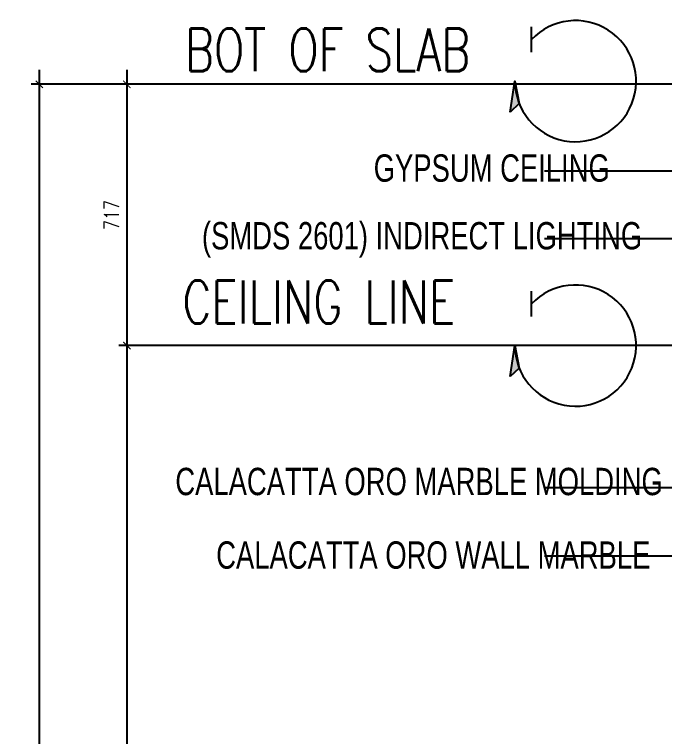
# Model space of a CAD drawing. Header units: inches. Extents: x 193287 to 241687, y 437648 to 550079.
# Drawn here: x 206145 to 207929, y 450696 to 452677 of the extents above; entities that cross this region are included whole.
import ezdxf

# ---------------------------------------------------------------- set-up
doc = ezdxf.new("R2010")
doc.units = ezdxf.units.IN
doc.header["$MEASUREMENT"] = 0
doc.layers.add('A-Dim-ID', color=9, linetype='Continuous', lineweight=20)
for name, color, linetype in [('CQ centerline', 8, 'Continuous'), ('CQ elevation arrow label', 1, 'Continuous'), ('CQ text label', 3, 'Continuous'), ('CQ_callout', 34, 'Continuous'), ('Layer1', 1, 'Continuous')]:
    doc.layers.add(name, color=color, linetype=linetype)
doc.styles.add('DIM 50', font='romans.shx', dxfattribs={"width": 0.75, "height": 100})
doc.styles.add('grid_250', font='romans.shx', dxfattribs={"width": 0.75, "height": 0.75})
doc.styles.add('ST9', font='romans.shx', dxfattribs={"width": 0.8})
doc.styles.get("Standard").update_dxf_attribs({"font": 'arial.ttf'})
doc.dimstyles.new('DIM-20', dxfattribs={"dimscale": 1000, "dimtxt": 0.044, "dimasz": 0.035, "dimexe": 0.022, "dimexo": 0.022, "dimgap": 0.022, "dimtad": 1, "dimdec": 0, "dimzin": 0, "dimdsep": 46, "dimtxsty": 'ST9', "dimblk1": 'ARCHTICK', "dimblk2": 'ARCHTICK', "dimsah": 1, "dimcen": 0.088, "dimdle": 0.04, "dimclrd": 256, "dimclre": 256, "dimclrt": 3, "dimadec": 0, "dimazin": 0, "dimtfac": 1, "dimtdec": 0, "dimtix": 1, "dimtofl": 0, "dimtmove": 1, "dimatfit": 3, "dimldrblk": 'CLOSED', "dimfxl": 1, "dimtolj": 1, "dimtzin": 0, "dimarcsym": 0})
doc.dimstyles.get("Standard").update_dxf_attribs({"dimtxt": 0.18, "dimasz": 0.18, "dimexe": 0.18, "dimexo": 0.0625, "dimgap": 0.09, "dimtad": 0, "dimtih": 1, "dimtoh": 1, "dimdec": 4, "dimzin": 0, "dimdsep": 46, "dimtxsty": 'Standard', "dimcen": 0.09, "dimadec": 0, "dimazin": 0, "dimtfac": 1, "dimtdec": 4, "dimtofl": 0, "dimtmove": 0, "dimatfit": 3, "dimfxl": 1, "dimtolj": 1, "dimtzin": 0, "dimarcsym": 0})

# ---------------------------------------------------------------- blocks, each defined once
blk = doc.blocks.new('ARROW LEVEL')
at = {"layer": 'Layer1'}
blk.add_hatch(color=256, dxfattribs=at).paths.add_polyline_path([(412574, 433440), (412587.3, 433525.1), (412599.2, 433463.4)])
at = {"layer": 'CQ centerline'}
blk.add_line((412633, 433605.1, 0), (412633, 433674, 0), dxfattribs=at)
blk.add_arc((412753.7, 433525.1, 0), 166.3, 180, 136.51, dxfattribs=at)
at = {"layer": 'Layer1', "elevation": 0}
blk.add_lwpolyline([(412574, 433440), (412587.3, 433525.1), (412599.2, 433463.4)], close=True, dxfattribs=at)
blk = doc.blocks.new('_ARCHTICK')
at = {"color": 0, "linetype": 'ByBlock', "const_width": 0.15}
blk.add_lwpolyline([(-0.5, -0.5), (0.5, 0.5)], dxfattribs=at)
blk = doc.blocks.new('*D2282')
at = {"layer": 'A-Dim-ID', "lineweight": -2, "transparency": 16777216}
for p, q in [((206213.4, 452525.6), (206213.4, 448295.6)), ((207891.9, 452485.6), (206191.4, 452485.6)), ((207901.9, 448335.6), (206191.4, 448335.6))]:
    blk.add_line(p, q, dxfattribs=at)
at = {"layer": 'Defpoints', "color": 0, "transparency": 16777216}
for p in [(207913.9, 452485.6, 0), (206213.4, 448335.6), (207923.9, 448335.6, 0)]:
    blk.add_point(p, dxfattribs=at)
at = {"layer": 'A-Dim-ID', "lineweight": -2, "transparency": 16777216, "xscale": 20, "yscale": 20, "zscale": 20}
for p, rotation in [((206213.4, 452485.6), 90), ((206213.4, 448335.6), 270)]:
    blk.add_blockref('_ARCHTICK', p, dxfattribs=dict(at, rotation=rotation))
at = {"layer": 'A-Dim-ID', "color": 3, "transparency": 16777216, "insert": (206171.4, 450410.6), "char_height": 40, "attachment_point": 5, "rotation": 90, "style": 'ST9'}
blk.add_mtext('\\A1;4150', dxfattribs=at)
blk = doc.blocks.new('_CLOSED')
at = {"color": 0, "linetype": 'ByBlock'}
for p, q in [((-1, 0.167), (0, 0)), ((-1, 0.167), (-1, -0.167)), ((0, 0), (-1, -0.167)), ((0, 0), (-1, 0))]:
    blk.add_line(p, q, dxfattribs=at)
blk = doc.blocks.new('*D2286')
at = {"layer": 'A-Dim-ID', "lineweight": -2, "transparency": 16777216}
for p, q in [((206453.6, 452525.6), (206453.6, 451728.6)), ((208331, 452485.6), (206431.6, 452485.6)), ((208381.8, 451768.6), (206431.6, 451768.6))]:
    blk.add_line(p, q, dxfattribs=at)
at = {"layer": 'Defpoints', "color": 0, "transparency": 16777216}
for p in [(208353, 452485.6, 0), (206453.6, 451768.6), (208403.8, 451768.6, 0)]:
    blk.add_point(p, dxfattribs=at)
at = {"layer": 'A-Dim-ID', "lineweight": -2, "transparency": 16777216, "xscale": 20, "yscale": 20, "zscale": 20}
for p, rotation in [((206453.6, 452485.6), 90), ((206453.6, 451768.6), 270)]:
    blk.add_blockref('_ARCHTICK', p, dxfattribs=dict(at, rotation=rotation))
at = {"layer": 'A-Dim-ID', "color": 3, "transparency": 16777216, "insert": (206411.6, 452127.1), "char_height": 40, "attachment_point": 5, "rotation": 90, "style": 'ST9'}
blk.add_mtext('\\A1;717', dxfattribs=at)
blk = doc.blocks.new('*D2290')
at = {"layer": 'A-Dim-ID', "lineweight": -2, "transparency": 16777216}
for p, q in [((206453.6, 451808.6), (206453.6, 448295.6)), ((208643.3, 451768.6), (206431.6, 451768.6)), ((207942.5, 448335.6), (206431.6, 448335.6))]:
    blk.add_line(p, q, dxfattribs=at)
at = {"layer": 'Defpoints', "color": 0, "transparency": 16777216}
for p in [(208665.3, 451768.6, 0), (206453.6, 448335.6), (207964.5, 448335.6, 0)]:
    blk.add_point(p, dxfattribs=at)
at = {"layer": 'A-Dim-ID', "lineweight": -2, "transparency": 16777216, "xscale": 20, "yscale": 20, "zscale": 20}
for p, rotation in [((206453.6, 451768.6), 90), ((206453.6, 448335.6), 270)]:
    blk.add_blockref('_ARCHTICK', p, dxfattribs=dict(at, rotation=rotation))
at = {"layer": 'A-Dim-ID', "color": 3, "transparency": 16777216, "insert": (206411.6, 450052.1), "char_height": 40, "attachment_point": 5, "rotation": 90, "style": 'ST9'}
blk.add_mtext('\\A1;3433', dxfattribs=at)

msp = doc.modelspace()

# ---------------------------------------------------------------- block references
at = {"layer": 'CQ elevation arrow label'}
for p in [(-205069.049, 18969.166, 0), (-205069.049, 18243.552, 0)]:
    msp.add_blockref('ARROW LEVEL', p, dxfattribs=at)

# ---------------------------------------------------------------- texts
at = {"layer": 'CQ text label', "style": 'grid_250', "width": 0.75}
for s, p in [('BOT OF SLAB ', (206613.173, 452521.618, 0)), ('CEILING LINE', (206606.284, 451829.483, -0.001))]:
    msp.add_text(s, height=117.6, rotation=0, dxfattribs=at).set_placement(p)
at = {"layer": 'CQ text label', "color": 3, "ltscale": 500, "char_height": 75, "width": 1867.39225, "attachment_point": 1, "style": 'DIM 50'}
for s, insert in [('{\\fCityBlueprint|b0|i0|c2|p2;GYPSUM CEILING}', (207130.796, 452293.328, 0)), ('{\\fCityBlueprint|b0|i0|c2|p2;(SMDS 2601) INDIRECT LIGHTING }', (206659.565, 452107.581, 0)), ('{\\fCityBlueprint|b0|i0|c2|p2;CALACATTA ORO MARBLE MOLDING}', (206586.546, 451433.127, 0)), ('{\\fCityBlueprint|b0|i0|c2|p2;CALACATTA ORO WALL MARBLE}', (206698.685, 451231.331, 0))]:
    msp.add_mtext(s, dxfattribs=dict(at, insert=insert))

# ---------------------------------------------------------------- dimensions: what is measured, and where the dimension line sits
at = {"layer": 'A-Dim-ID'}
for base, p1, p2, picture, middle in [((206213.387, 448335.597, 0), (207913.898, 452485.597, 0), (207923.898, 448335.597, 0), '*D2282', (206171.387, 450410.597, 0)), ((206453.645, 448335.597, 0), (208665.293, 451768.634, 0), (207964.493, 448335.597, 0), '*D2290', (206411.645, 450052.116, 0))]:
    dim = msp.add_linear_dim(base=base, p1=p1, p2=p2, angle=90, dimstyle='DIM-20', override={"dimtxt": 0.04, "dimasz": 0.02}, dxfattribs=at)
    dim.commit()
    dim.dimension.update_dxf_attribs({"geometry": picture, "text_midpoint": middle})
dim = msp.add_linear_dim(base=(206453.645, 451768.635, 0), p1=(208353.003, 452485.639, -0.001), p2=(208403.785, 451768.635, 0), angle=90, dimstyle='DIM-20', override={"dimtxt": 0.04, "dimasz": 0.02}, dxfattribs=at)
dim.commit()
dim.dimension.update_dxf_attribs({"geometry": '*D2286', "text_midpoint": (206453.645, 452127.116, 0), "dimtype": 160})

# ---------------------------------------------------------------- leaders
at = {"layer": 'CQ_callout', "color": 8}
for points in [[(208665.293, 451793.634, 0), (208331.331, 452246.88, 0), (207599.649, 452246.88, 0)], [(208568.675, 451491.048, 0), (208262.261, 452061.133, 0), (207599.649, 452061.133, 0)], [(208543.838, 451195.594, 0), (208262.261, 451378.359, 0), (207599.649, 451378.359, 0)], [(208723.785, 450858.467, 0), (208262.261, 451190.798, 0), (207599.649, 451190.798, 0)]]:
    msp.add_leader(points, dimstyle='Standard', override={"dimasz": 10, "dimldrblk": 'Dot', "dimfxl": 0.1, "dimarcsym": 2}, dxfattribs=at)

doc.saveas('drawing.dxf')
